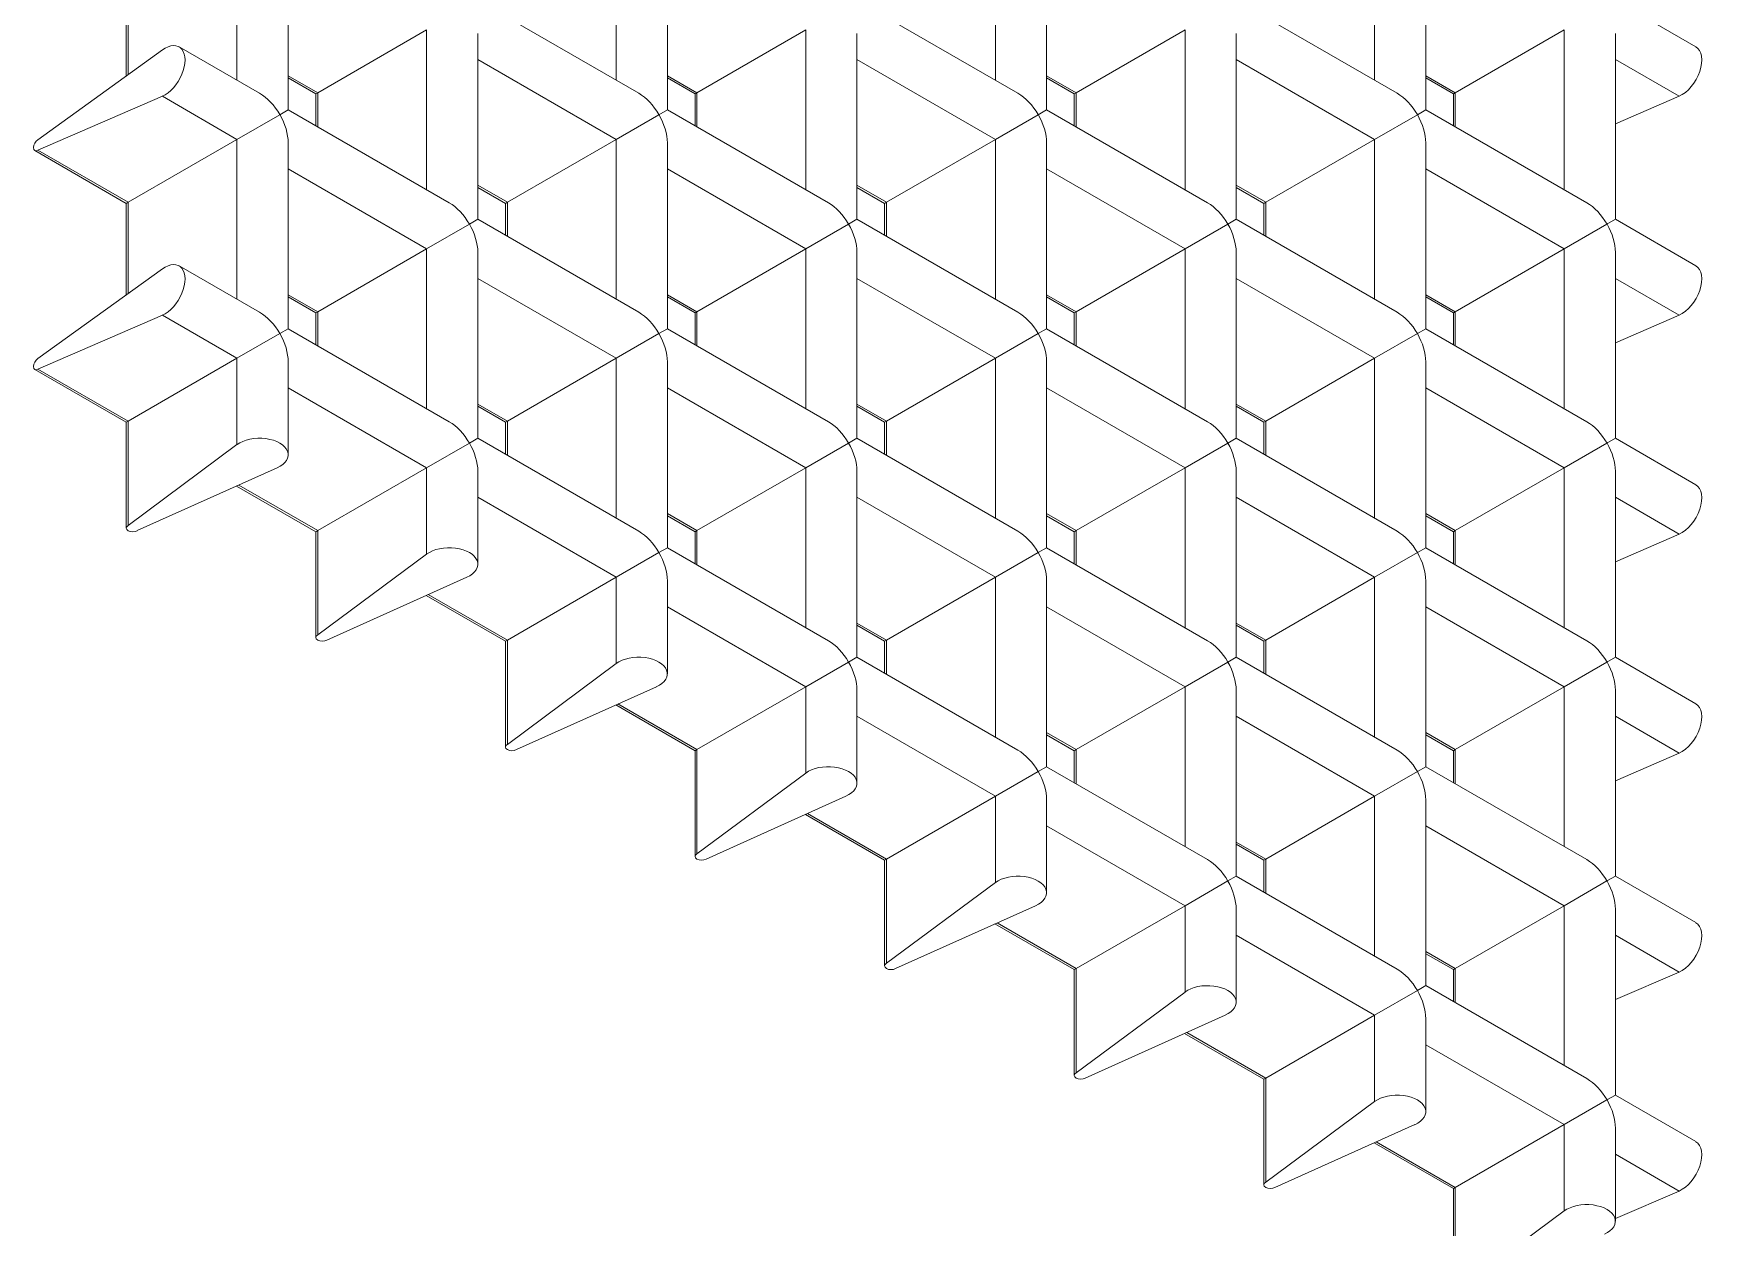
# Model space of a CAD drawing. Header units: millimetres. Extents: x 2813 to 4236, y 547 to 1552.
# Drawn here: x 3612 to 3845.6, y 890.6 to 1057.6 of the extents above; entities that cross this region are included whole.
import ezdxf

# ---------------------------------------------------------------- set-up
doc = ezdxf.new("R2010")
doc.units = ezdxf.units.MM

msp = doc.modelspace()

# ---------------------------------------------------------------- linework, layer by layer
at = {"linetype": 'Continuous', "lineweight": 0, "extrusion": (-2e-16, 0.816497, -0.57735)}
for p, q in [((3640.47, 1051.03), (3640.47, 1073.38)), ((3647.63, 1046.9), (3647.63, 1072.9)), ((3693.51, 1051.03), (3693.51, 1073.38)), ((3700.66, 1046.9), (3700.66, 1072.9)), ((3746.54, 1051.03), (3746.54, 1073.38)), ((3753.7, 1046.9), (3753.7, 1072.9)), ((3799.57, 1051.03), (3799.57, 1073.38)), ((3806.73, 1046.9), (3806.73, 1072.9)), ((3624.98, 1051.63), (3624.98, 1064.44)), ((3625.25, 1051.82), (3625.25, 1064.59)), ((3696.66, 1049.21), (3674.15, 1062.21)), ((3749.7, 1049.21), (3727.18, 1062.21)), ((3802.73, 1049.21), (3780.21, 1062.21)), ((3844.51, 1055.7), (3833.25, 1062.21)), ((3651.76, 1049.28), (3666.99, 1058.07)), ((3666.99, 1035.72), (3666.99, 1058.07)), ((3674.15, 1031.59), (3674.15, 1057.59)), ((3704.8, 1049.28), (3720.02, 1058.07)), ((3720.02, 1035.72), (3720.02, 1058.07)), ((3727.18, 1031.59), (3727.18, 1057.59)), ((3757.83, 1049.28), (3773.06, 1058.07)), ((3773.06, 1035.72), (3773.06, 1058.07)), ((3780.21, 1031.59), (3780.21, 1057.59)), ((3810.86, 1049.28), (3826.09, 1058.07)), ((3826.09, 1035.72), (3826.09, 1058.07)), ((3833.25, 1031.59), (3833.25, 1057.59)), ((3630.03, 1055.28), (3612.63, 1042.72)), ((3643.63, 1049.21), (3632.38, 1055.7)), ((3693.51, 1042.77), (3674.15, 1053.94)), ((3746.54, 1042.77), (3727.18, 1053.94)), ((3799.57, 1042.77), (3780.21, 1053.94)), ((3842.16, 1048.79), (3833.25, 1053.94)), ((3651.76, 1049.28), (3647.63, 1051.67)), ((3651.5, 1049.13), (3647.63, 1051.36)), ((3704.8, 1049.28), (3700.66, 1051.67)), ((3704.53, 1049.13), (3700.66, 1051.36)), ((3757.83, 1049.28), (3753.7, 1051.67)), ((3757.56, 1049.13), (3753.7, 1051.36)), ((3810.86, 1049.28), (3806.73, 1051.67)), ((3810.6, 1049.13), (3806.73, 1051.36)), ((3651.76, 1049.28), (3651.5, 1049.13)), ((3651.5, 1044.66), (3651.5, 1049.13)), ((3651.76, 1044.51), (3651.76, 1049.28)), ((3704.8, 1049.28), (3704.53, 1049.13)), ((3704.53, 1044.66), (3704.53, 1049.13)), ((3704.8, 1044.51), (3704.8, 1049.28)), ((3757.83, 1049.28), (3757.56, 1049.13)), ((3757.56, 1044.66), (3757.56, 1049.13)), ((3757.83, 1044.51), (3757.83, 1049.28)), ((3810.86, 1049.28), (3810.6, 1049.13)), ((3810.6, 1044.66), (3810.6, 1049.13)), ((3810.86, 1044.51), (3810.86, 1049.28)), ((3612.63, 1041.26), (3630.03, 1048.79)), ((3640.47, 1042.77), (3630.03, 1048.79)), ((3646.46, 1046.22), (3647.63, 1046.9)), ((3670.15, 1033.9), (3647.63, 1046.9)), ((3699.49, 1046.22), (3700.66, 1046.9)), ((3723.18, 1033.9), (3700.66, 1046.9)), ((3752.53, 1046.22), (3753.7, 1046.9)), ((3776.21, 1033.9), (3753.7, 1046.9)), ((3805.56, 1046.22), (3806.73, 1046.9)), ((3829.25, 1033.9), (3806.73, 1046.9)), ((3833.25, 1044.93), (3842.16, 1048.79)), ((3646.46, 1046.22), (3640.47, 1042.77)), ((3699.49, 1046.22), (3693.51, 1042.77)), ((3752.53, 1046.22), (3746.54, 1042.77)), ((3805.56, 1046.22), (3799.57, 1042.77)), ((3625.25, 1033.97), (3640.47, 1042.77)), ((3640.47, 1020.41), (3640.47, 1042.77)), ((3647.63, 1016.28), (3647.63, 1042.28)), ((3678.28, 1033.97), (3693.51, 1042.77)), ((3693.51, 1020.41), (3693.51, 1042.77)), ((3700.66, 1016.28), (3700.66, 1042.28)), ((3731.31, 1033.97), (3746.54, 1042.77)), ((3746.54, 1020.41), (3746.54, 1042.77)), ((3753.7, 1016.28), (3753.7, 1042.28)), ((3784.34, 1033.97), (3799.57, 1042.77)), ((3799.57, 1020.41), (3799.57, 1042.77)), ((3806.73, 1016.28), (3806.73, 1042.28)), ((3624.98, 1033.82), (3612.18, 1041.21)), ((3625.25, 1033.97), (3612.63, 1041.26)), ((3666.99, 1027.46), (3647.63, 1038.63)), ((3720.02, 1027.46), (3700.66, 1038.63)), ((3773.06, 1027.46), (3753.7, 1038.63)), ((3826.09, 1027.46), (3806.73, 1038.63)), ((3678.28, 1033.97), (3674.15, 1036.36)), ((3678.02, 1033.82), (3674.15, 1036.05)), ((3731.31, 1033.97), (3727.18, 1036.36)), ((3731.05, 1033.82), (3727.18, 1036.05)), ((3784.34, 1033.97), (3780.21, 1036.36)), ((3784.08, 1033.82), (3780.21, 1036.05)), ((3625.25, 1033.97), (3624.98, 1033.82)), ((3624.98, 1021.01), (3624.98, 1033.82)), ((3625.25, 1021.2), (3625.25, 1033.97)), ((3678.28, 1033.97), (3678.02, 1033.82)), ((3678.02, 1029.35), (3678.02, 1033.82)), ((3678.28, 1029.2), (3678.28, 1033.97)), ((3731.31, 1033.97), (3731.05, 1033.82)), ((3731.05, 1029.35), (3731.05, 1033.82)), ((3731.31, 1029.2), (3731.31, 1033.97)), ((3784.34, 1033.97), (3784.08, 1033.82)), ((3784.08, 1029.35), (3784.08, 1033.82)), ((3784.34, 1029.2), (3784.34, 1033.97)), ((3672.98, 1030.91), (3666.99, 1027.46)), ((3672.98, 1030.91), (3674.15, 1031.59)), ((3696.66, 1018.59), (3674.15, 1031.59)), ((3726.01, 1030.91), (3720.02, 1027.46)), ((3726.01, 1030.91), (3727.18, 1031.59)), ((3749.7, 1018.59), (3727.18, 1031.59)), ((3779.04, 1030.91), (3773.06, 1027.46)), ((3779.04, 1030.91), (3780.21, 1031.59)), ((3802.73, 1018.59), (3780.21, 1031.59)), ((3832.07, 1030.91), (3826.09, 1027.46)), ((3832.07, 1030.91), (3833.25, 1031.59)), ((3844.51, 1025.08), (3833.25, 1031.59)), ((3651.76, 1018.66), (3666.99, 1027.46)), ((3666.99, 1005.1), (3666.99, 1027.46)), ((3674.15, 1000.97), (3674.15, 1026.97)), ((3704.8, 1018.66), (3720.02, 1027.46)), ((3720.02, 1005.1), (3720.02, 1027.46)), ((3727.18, 1000.97), (3727.18, 1026.97)), ((3757.83, 1018.66), (3773.06, 1027.46)), ((3773.06, 1005.1), (3773.06, 1027.46)), ((3780.21, 1000.97), (3780.21, 1026.97)), ((3810.86, 1018.66), (3826.09, 1027.46)), ((3826.09, 1005.1), (3826.09, 1027.46)), ((3833.25, 1000.97), (3833.25, 1026.97)), ((3630.03, 1024.66), (3612.63, 1012.11)), ((3643.63, 1018.59), (3632.38, 1025.08)), ((3693.51, 1012.15), (3674.15, 1023.32)), ((3746.54, 1012.15), (3727.18, 1023.32)), ((3799.57, 1012.15), (3780.21, 1023.32)), ((3842.16, 1018.18), (3833.25, 1023.32)), ((3651.76, 1018.66), (3647.63, 1021.05)), ((3704.8, 1018.66), (3700.66, 1021.05)), ((3757.83, 1018.66), (3753.7, 1021.05)), ((3810.86, 1018.66), (3806.73, 1021.05)), ((3651.5, 1018.51), (3647.63, 1020.75)), ((3651.76, 1018.66), (3651.5, 1018.51)), ((3651.5, 1014.05), (3651.5, 1018.51)), ((3651.76, 1013.89), (3651.76, 1018.66)), ((3704.53, 1018.51), (3700.66, 1020.75)), ((3704.8, 1018.66), (3704.53, 1018.51)), ((3704.53, 1014.05), (3704.53, 1018.51)), ((3704.8, 1013.89), (3704.8, 1018.66)), ((3757.56, 1018.51), (3753.7, 1020.75)), ((3757.83, 1018.66), (3757.56, 1018.51)), ((3757.56, 1014.05), (3757.56, 1018.51)), ((3757.83, 1013.89), (3757.83, 1018.66)), ((3810.6, 1018.51), (3806.73, 1020.75)), ((3810.86, 1018.66), (3810.6, 1018.51)), ((3810.6, 1014.05), (3810.6, 1018.51)), ((3810.86, 1013.89), (3810.86, 1018.66)), ((3612.63, 1010.64), (3630.03, 1018.18)), ((3640.47, 1012.15), (3630.03, 1018.18)), ((3646.46, 1015.6), (3647.63, 1016.28)), ((3670.15, 1003.28), (3647.63, 1016.28)), ((3699.49, 1015.6), (3700.66, 1016.28)), ((3723.18, 1003.28), (3700.66, 1016.28)), ((3752.53, 1015.6), (3753.7, 1016.28)), ((3776.21, 1003.28), (3753.7, 1016.28)), ((3805.56, 1015.6), (3806.73, 1016.28)), ((3829.25, 1003.28), (3806.73, 1016.28)), ((3833.25, 1014.31), (3842.16, 1018.18)), ((3646.46, 1015.6), (3640.47, 1012.15)), ((3699.49, 1015.6), (3693.51, 1012.15)), ((3752.53, 1015.6), (3746.54, 1012.15)), ((3805.56, 1015.6), (3799.57, 1012.15)), ((3625.25, 1003.35), (3640.47, 1012.15)), ((3640.47, 1000.08), (3640.47, 1012.15)), ((3647.63, 998.66), (3647.63, 1011.66)), ((3678.28, 1003.35), (3693.51, 1012.15)), ((3693.51, 989.79), (3693.51, 1012.15)), ((3700.66, 985.66), (3700.66, 1011.66)), ((3731.31, 1003.35), (3746.54, 1012.15)), ((3746.54, 989.79), (3746.54, 1012.15)), ((3753.7, 985.66), (3753.7, 1011.66)), ((3784.34, 1003.35), (3799.57, 1012.15)), ((3799.57, 989.79), (3799.57, 1012.15)), ((3806.73, 985.66), (3806.73, 1011.66)), ((3624.98, 1003.2), (3612.18, 1010.59)), ((3625.25, 1003.35), (3612.63, 1010.64)), ((3666.99, 996.84), (3647.63, 1008.01)), ((3720.02, 996.84), (3700.66, 1008.01)), ((3773.06, 996.84), (3753.7, 1008.01)), ((3826.09, 996.84), (3806.73, 1008.01)), ((3678.28, 1003.35), (3674.15, 1005.74)), ((3678.02, 1003.2), (3674.15, 1005.44)), ((3731.31, 1003.35), (3727.18, 1005.74)), ((3731.05, 1003.2), (3727.18, 1005.44)), ((3784.34, 1003.35), (3780.21, 1005.74)), ((3784.08, 1003.2), (3780.21, 1005.44)), ((3625.25, 1003.35), (3624.98, 1003.2)), ((3624.98, 988.41), (3624.98, 1003.2)), ((3625.25, 988.78), (3625.25, 1003.35)), ((3678.28, 1003.35), (3678.02, 1003.2)), ((3678.02, 998.74), (3678.02, 1003.2)), ((3678.28, 998.58), (3678.28, 1003.35)), ((3731.31, 1003.35), (3731.05, 1003.2)), ((3731.05, 998.74), (3731.05, 1003.2)), ((3731.31, 998.58), (3731.31, 1003.35)), ((3784.34, 1003.35), (3784.08, 1003.2)), ((3784.08, 998.74), (3784.08, 1003.2)), ((3784.34, 998.58), (3784.34, 1003.35)), ((3625.25, 988.78), (3640.47, 1000.08)), ((3672.98, 1000.29), (3666.99, 996.84)), ((3672.98, 1000.29), (3674.15, 1000.97)), ((3696.66, 987.97), (3674.15, 1000.97)), ((3726.01, 1000.29), (3720.02, 996.84)), ((3726.01, 1000.29), (3727.18, 1000.97)), ((3749.7, 987.97), (3727.18, 1000.97)), ((3779.04, 1000.29), (3773.06, 996.84)), ((3779.04, 1000.29), (3780.21, 1000.97)), ((3802.73, 987.97), (3780.21, 1000.97)), ((3832.07, 1000.29), (3826.09, 996.84)), ((3832.07, 1000.29), (3833.25, 1000.97)), ((3844.51, 994.46), (3833.25, 1000.97)), ((3646.09, 996.84), (3626.52, 988.05)), ((3651.76, 988.05), (3666.99, 996.84)), ((3666.99, 984.77), (3666.99, 996.84)), ((3674.15, 983.35), (3674.15, 996.35)), ((3704.8, 988.05), (3720.02, 996.84)), ((3720.02, 974.48), (3720.02, 996.84)), ((3727.18, 970.35), (3727.18, 996.35)), ((3757.83, 988.05), (3773.06, 996.84)), ((3773.06, 974.48), (3773.06, 996.84)), ((3780.21, 970.35), (3780.21, 996.35)), ((3810.86, 988.05), (3826.09, 996.84)), ((3826.09, 974.48), (3826.09, 996.84)), ((3833.25, 970.35), (3833.25, 996.35)), ((3651.5, 987.89), (3640.42, 994.29)), ((3651.76, 988.05), (3640.72, 994.42)), ((3693.51, 981.53), (3674.15, 992.71)), ((3704.8, 988.05), (3700.66, 990.43)), ((3746.54, 981.53), (3727.18, 992.71)), ((3757.83, 988.05), (3753.7, 990.43)), ((3799.57, 981.53), (3780.21, 992.71)), ((3810.86, 988.05), (3806.73, 990.43)), ((3842.16, 987.56), (3833.25, 992.71)), ((3704.53, 987.89), (3700.66, 990.13)), ((3757.56, 987.89), (3753.7, 990.13)), ((3810.6, 987.89), (3806.73, 990.13)), ((3651.76, 988.05), (3651.5, 987.89)), ((3651.5, 973.1), (3651.5, 987.89)), ((3651.76, 973.47), (3651.76, 988.05)), ((3704.8, 988.05), (3704.53, 987.89)), ((3704.53, 983.43), (3704.53, 987.89)), ((3704.8, 983.27), (3704.8, 988.05)), ((3757.83, 988.05), (3757.56, 987.89)), ((3757.56, 983.43), (3757.56, 987.89)), ((3757.83, 983.27), (3757.83, 988.05)), ((3810.86, 988.05), (3810.6, 987.89)), ((3810.6, 983.43), (3810.6, 987.89)), ((3810.86, 983.27), (3810.86, 988.05)), ((3833.25, 983.69), (3842.16, 987.56)), ((3651.76, 973.47), (3666.99, 984.77)), ((3699.49, 984.98), (3693.51, 981.53)), ((3699.49, 984.98), (3700.66, 985.66)), ((3723.18, 972.66), (3700.66, 985.66)), ((3752.53, 984.98), (3746.54, 981.53)), ((3752.53, 984.98), (3753.7, 985.66)), ((3776.21, 972.66), (3753.7, 985.66)), ((3805.56, 984.98), (3799.57, 981.53)), ((3805.56, 984.98), (3806.73, 985.66)), ((3829.25, 972.66), (3806.73, 985.66)), ((3672.6, 981.53), (3653.04, 972.74)), ((3678.28, 972.74), (3693.51, 981.53)), ((3693.51, 969.46), (3693.51, 981.53)), ((3731.31, 972.74), (3746.54, 981.53)), ((3746.54, 959.17), (3746.54, 981.53)), ((3784.34, 972.74), (3799.57, 981.53)), ((3799.57, 959.17), (3799.57, 981.53)), ((3678.02, 972.58), (3666.94, 978.98)), ((3678.28, 972.74), (3667.23, 979.11)), ((3700.66, 968.04), (3700.66, 981.04)), ((3753.7, 955.04), (3753.7, 981.04)), ((3806.73, 955.04), (3806.73, 981.04)), ((3720.02, 966.22), (3700.66, 977.4)), ((3773.06, 966.22), (3753.7, 977.4)), ((3826.09, 966.22), (3806.73, 977.4)), ((3731.31, 972.74), (3727.18, 975.12)), ((3731.05, 972.58), (3727.18, 974.82)), ((3784.34, 972.74), (3780.21, 975.12)), ((3784.08, 972.58), (3780.21, 974.82)), ((3678.28, 972.74), (3678.02, 972.58)), ((3678.02, 957.79), (3678.02, 972.58)), ((3678.28, 958.16), (3678.28, 972.74)), ((3731.31, 972.74), (3731.05, 972.58)), ((3731.05, 968.12), (3731.05, 972.58)), ((3731.31, 967.97), (3731.31, 972.74)), ((3784.34, 972.74), (3784.08, 972.58)), ((3784.08, 968.12), (3784.08, 972.58)), ((3784.34, 967.97), (3784.34, 972.74)), ((3678.28, 958.16), (3693.51, 969.46)), ((3726.01, 969.67), (3720.02, 966.22)), ((3726.01, 969.67), (3727.18, 970.35)), ((3749.7, 957.35), (3727.18, 970.35)), ((3779.04, 969.67), (3773.06, 966.22)), ((3779.04, 969.67), (3780.21, 970.35)), ((3802.73, 957.35), (3780.21, 970.35)), ((3832.07, 969.67), (3826.09, 966.22)), ((3832.07, 969.67), (3833.25, 970.35)), ((3844.51, 963.85), (3833.25, 970.35)), ((3699.12, 966.22), (3679.55, 957.43)), ((3704.8, 957.43), (3720.02, 966.22)), ((3720.02, 954.15), (3720.02, 966.22)), ((3727.18, 952.73), (3727.18, 965.73)), ((3757.83, 957.43), (3773.06, 966.22)), ((3773.06, 943.86), (3773.06, 966.22)), ((3780.21, 939.73), (3780.21, 965.73)), ((3810.86, 957.43), (3826.09, 966.22)), ((3826.09, 943.86), (3826.09, 966.22)), ((3833.25, 939.73), (3833.25, 965.73)), ((3704.53, 957.27), (3693.45, 963.67)), ((3704.8, 957.43), (3693.75, 963.81)), ((3746.54, 950.91), (3727.18, 962.09)), ((3799.57, 950.91), (3780.21, 962.09)), ((3842.16, 956.94), (3833.25, 962.09)), ((3757.83, 957.43), (3753.7, 959.81)), ((3757.56, 957.27), (3753.7, 959.51)), ((3810.86, 957.43), (3806.73, 959.81)), ((3810.6, 957.27), (3806.73, 959.51)), ((3704.8, 957.43), (3704.53, 957.27)), ((3704.53, 942.49), (3704.53, 957.27)), ((3704.8, 942.85), (3704.8, 957.43)), ((3757.83, 957.43), (3757.56, 957.27)), ((3757.56, 952.81), (3757.56, 957.27)), ((3757.83, 952.66), (3757.83, 957.43)), ((3810.86, 957.43), (3810.6, 957.27)), ((3810.6, 952.81), (3810.6, 957.27)), ((3810.86, 952.66), (3810.86, 957.43)), ((3833.25, 953.07), (3842.16, 956.94)), ((3704.8, 942.85), (3720.02, 954.15)), ((3752.53, 954.37), (3746.54, 950.91)), ((3752.53, 954.37), (3753.7, 955.04)), ((3776.21, 942.04), (3753.7, 955.04)), ((3805.56, 954.37), (3799.57, 950.91)), ((3805.56, 954.37), (3806.73, 955.04)), ((3829.25, 942.04), (3806.73, 955.04)), ((3725.64, 950.91), (3706.07, 942.12)), ((3731.31, 942.12), (3746.54, 950.91)), ((3746.54, 938.84), (3746.54, 950.91)), ((3784.34, 942.12), (3799.57, 950.91)), ((3799.57, 928.55), (3799.57, 950.91)), ((3731.31, 942.12), (3720.26, 948.5)), ((3753.7, 937.42), (3753.7, 950.42)), ((3806.73, 924.42), (3806.73, 950.42)), ((3731.05, 941.97), (3719.97, 948.36)), ((3773.06, 935.6), (3753.7, 946.78)), ((3826.09, 935.6), (3806.73, 946.78)), ((3784.34, 942.12), (3780.21, 944.5)), ((3784.08, 941.97), (3780.21, 944.2)), ((3731.31, 942.12), (3731.05, 941.97)), ((3731.05, 927.18), (3731.05, 941.97)), ((3731.31, 927.54), (3731.31, 942.12)), ((3784.34, 942.12), (3784.08, 941.97)), ((3784.08, 937.5), (3784.08, 941.97)), ((3784.34, 937.35), (3784.34, 942.12)), ((3779.04, 939.06), (3773.06, 935.6)), ((3779.04, 939.06), (3780.21, 939.73)), ((3802.73, 926.73), (3780.21, 939.73)), ((3832.07, 939.06), (3826.09, 935.6)), ((3832.07, 939.06), (3833.25, 939.73)), ((3844.51, 933.23), (3833.25, 939.73)), ((3731.31, 927.54), (3746.54, 938.84)), ((3752.15, 935.6), (3732.58, 926.81)), ((3757.83, 926.81), (3773.06, 935.6)), ((3773.06, 923.53), (3773.06, 935.6)), ((3780.21, 922.11), (3780.21, 935.11)), ((3810.86, 926.81), (3826.09, 935.6)), ((3826.09, 913.25), (3826.09, 935.6)), ((3833.25, 909.11), (3833.25, 935.11)), ((3757.56, 926.66), (3746.48, 933.05)), ((3757.83, 926.81), (3746.78, 933.19)), ((3799.57, 920.29), (3780.21, 931.47)), ((3842.16, 926.32), (3833.25, 931.47)), ((3810.86, 926.81), (3806.73, 929.19)), ((3810.6, 926.66), (3806.73, 928.89)), ((3757.83, 926.81), (3757.56, 926.66)), ((3757.56, 911.87), (3757.56, 926.66)), ((3757.83, 912.23), (3757.83, 926.81)), ((3810.86, 926.81), (3810.6, 926.66)), ((3810.6, 922.19), (3810.6, 926.66)), ((3810.86, 922.04), (3810.86, 926.81)), ((3833.25, 922.46), (3842.16, 926.32)), ((3757.83, 912.23), (3773.06, 923.53)), ((3805.56, 923.75), (3799.57, 920.29)), ((3805.56, 923.75), (3806.73, 924.42)), ((3829.25, 911.42), (3806.73, 924.42)), ((3778.67, 920.29), (3759.1, 911.5)), ((3784.34, 911.5), (3799.57, 920.29)), ((3799.57, 908.22), (3799.57, 920.29)), ((3806.73, 906.8), (3806.73, 919.8)), ((3784.08, 911.35), (3773, 917.74)), ((3784.34, 911.5), (3773.3, 917.88)), ((3826.09, 904.98), (3806.73, 916.16)), ((3784.34, 911.5), (3784.08, 911.35)), ((3784.08, 896.56), (3784.08, 911.35)), ((3784.34, 896.92), (3784.34, 911.5)), ((3832.07, 908.44), (3833.25, 909.11)), ((3844.51, 902.61), (3833.25, 909.11)), ((3784.34, 896.92), (3799.57, 908.22)), ((3832.07, 908.44), (3826.09, 904.98)), ((3805.19, 904.98), (3785.62, 896.19)), ((3810.86, 896.19), (3826.09, 904.98)), ((3826.09, 892.91), (3826.09, 904.98)), ((3833.25, 891.49), (3833.25, 904.49)), ((3810.6, 896.04), (3799.52, 902.43)), ((3810.86, 896.19), (3799.81, 902.57)), ((3842.16, 895.7), (3833.25, 900.85)), ((3810.86, 896.19), (3810.6, 896.04)), ((3810.6, 881.25), (3810.6, 896.04)), ((3810.86, 881.62), (3810.86, 896.19)), ((3833.25, 891.84), (3842.16, 895.7)), ((3810.86, 881.62), (3826.09, 892.91))]:
    msp.add_line(p, q, dxfattribs=at)
at = {"linetype": 'Continuous', "lineweight": 0}
for centre, major_axis, start_param, end_param in [((3630.38, 1052.24), (2, 3.46), -2.480295, 0.909498), ((3842.51, 1052.24), (2, 3.46), -2.480295, 0), ((3643.63, 1044.59), (-2.83, 4.9), -1.570796, -0.785398), ((3696.66, 1044.59), (-2.83, 4.9), -1.570796, -0.785398), ((3749.7, 1044.59), (-2.83, 4.9), -1.570796, -0.785398), ((3802.73, 1044.59), (-2.83, 4.9), -1.570796, -0.785398), ((3612.63, 1041.99), (-0.45, -0.779), -2.356194, 0.785398), ((3670.15, 1029.28), (-2.83, 4.9), -1.570796, -0.785398), ((3723.18, 1029.28), (-2.83, 4.9), -1.570796, -0.785398), ((3776.21, 1029.28), (-2.83, 4.9), -1.570796, -0.785398), ((3829.25, 1029.28), (-2.83, 4.9), -1.570796, -0.785398), ((3630.38, 1021.62), (2, 3.46), -2.480295, 0.909498), ((3842.51, 1021.62), (2, 3.46), -2.480295, 0), ((3643.63, 1013.97), (-2.83, 4.9), -1.570796, -0.785398), ((3696.66, 1013.97), (-2.83, 4.9), -1.570796, -0.785398), ((3749.7, 1013.97), (-2.83, 4.9), -1.570796, -0.785398), ((3802.73, 1013.97), (-2.83, 4.9), -1.570796, -0.785398), ((3612.63, 1011.37), (-0.45, -0.779), -2.356194, 0.785398), ((3670.15, 998.66), (-2.83, 4.9), -1.570796, -0.785398), ((3723.18, 998.66), (-2.83, 4.9), -1.570796, -0.785398), ((3776.21, 998.66), (-2.83, 4.9), -1.570796, -0.785398), ((3829.25, 998.66), (-2.83, 4.9), -1.570796, -0.785398), ((3842.51, 991), (2, 3.46), -2.480295, 0), ((3696.66, 983.35), (-2.83, 4.9), -1.570796, -0.785398), ((3749.7, 983.35), (-2.83, 4.9), -1.570796, -0.785398), ((3802.73, 983.35), (-2.83, 4.9), -1.570796, -0.785398), ((3723.18, 968.04), (-2.83, 4.9), -1.570796, -0.785398), ((3776.21, 968.04), (-2.83, 4.9), -1.570796, -0.785398), ((3829.25, 968.04), (-2.83, 4.9), -1.570796, -0.785398), ((3842.51, 960.38), (2, 3.46), -2.480295, 0), ((3749.7, 952.73), (-2.83, 4.9), -1.570796, -0.785398), ((3802.73, 952.73), (-2.83, 4.9), -1.570796, -0.785398), ((3776.21, 937.42), (-2.83, 4.9), -1.570796, -0.785398), ((3829.25, 937.42), (-2.83, 4.9), -1.570796, -0.785398), ((3842.51, 929.76), (2, 3.46), -2.480295, 0), ((3802.73, 922.11), (-2.83, 4.9), -1.570796, -0.785398), ((3829.25, 906.8), (-2.83, 4.9), -1.570796, -0.785398), ((3842.51, 899.14), (2, 3.46), -2.480295, 0)]:
    msp.add_ellipse(centre, major_axis=major_axis, ratio=0.57735, start_param=start_param, end_param=end_param, dxfattribs=at)
at = {"linetype": 'Continuous', "lineweight": 0, "extrusion": (-9.17848e-17, -1.14229e-16, -1)}
for centre in [(3643.63, 1044.59), (3696.66, 1044.59), (3749.7, 1044.59), (3670.15, 1029.28), (3723.18, 1029.28), (3643.63, 1013.97), (3696.66, 1013.97), (3749.7, 1013.97), (3670.15, 998.66), (3723.18, 998.66), (3696.66, 983.35), (3749.7, 983.35), (3802.73, 983.35), (3723.18, 968.04), (3749.7, 952.73), (3802.73, 952.73), (3802.73, 922.11)]:
    msp.add_ellipse(centre, major_axis=(-2.83, 4.9), ratio=0.57735, start_param=1.570796, end_param=2.356194, dxfattribs=at)
at = {"linetype": 'Continuous', "lineweight": 0, "extrusion": (-1.18301e-16, -6.83013e-17, -1)}
for centre in [(3802.73, 1044.59), (3829.25, 1029.28), (3802.73, 1013.97), (3829.25, 998.66), (3829.25, 968.04), (3829.25, 937.42), (3829.25, 906.8)]:
    msp.add_ellipse(centre, major_axis=(-2.83, 4.9), ratio=0.57735, start_param=1.570796, end_param=2.356194, dxfattribs=at)
at = {"linetype": 'Continuous', "lineweight": 0, "extrusion": (-3.35695e-17, -1.41856e-16, -1)}
for centre in [(3776.21, 1029.28), (3776.21, 998.66), (3776.21, 968.04), (3776.21, 937.42)]:
    msp.add_ellipse(centre, major_axis=(-2.83, 4.9), ratio=0.57735, start_param=1.570796, end_param=2.356194, dxfattribs=at)
at = {"linetype": 'Continuous', "lineweight": 0, "extrusion": (-1e-16, 2e-16, -1)}
for centre in [(3643.63, 998.66), (3670.15, 983.35), (3696.66, 968.04), (3723.18, 952.73), (3749.7, 937.42), (3776.21, 922.11), (3802.73, 906.8), (3829.25, 891.49)]:
    msp.add_ellipse(centre, major_axis=(4, 0), ratio=0.57735, start_param=-2.480295, end_param=0.909498, dxfattribs=at)
at = {"linetype": 'Continuous', "lineweight": 0, "extrusion": (-2.22222e-16, -1e-16, -1)}
for centre in [(3625.88, 988.41), (3652.4, 973.1), (3678.92, 957.79), (3705.43, 942.49), (3731.95, 927.18), (3758.46, 911.87), (3784.98, 896.56)]:
    msp.add_ellipse(centre, major_axis=(-0.9, 0), ratio=0.57735, start_param=-2.356194, end_param=0.785398, dxfattribs=at)

doc.saveas('drawing.dxf')
